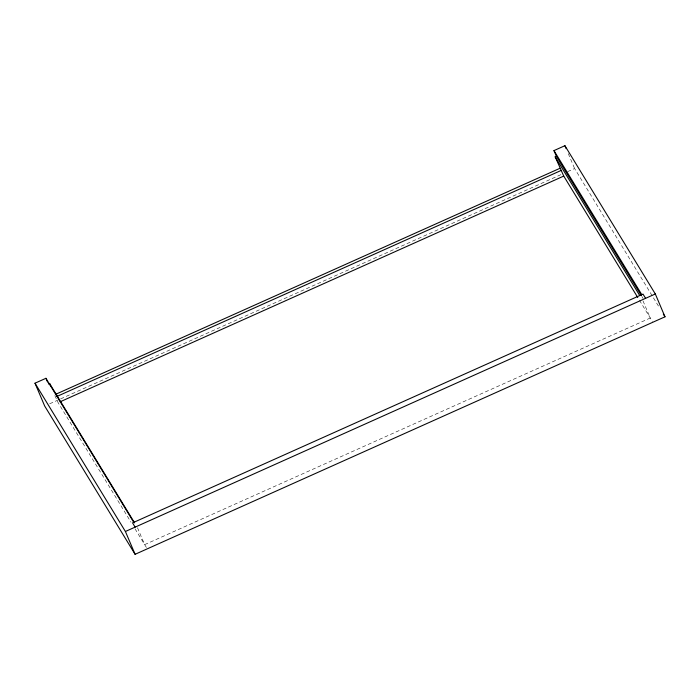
<?xml version="1.0" encoding="UTF-8"?>
<svg xmlns="http://www.w3.org/2000/svg" width="700" height="700" viewBox="0 0 700 700"><rect width="100%" height="100%" fill="white"/><g stroke="black" fill="none" stroke-linecap="round" stroke-linejoin="round"><path stroke-width="0.53" stroke-dasharray="3.5 2.62" d="M49.683 403.795L59.658 399.315M60.655 398.869L561.628 174.335M567.613 171.649L574.595 168.516L658.744 306.539M641.952 296.634L643.081 298.489M639.45 300.274L652.33 321.405M54.854 395.579L58.135 402.692L131.023 522.253M135.004 528.78L146.729 548.012M643.003 300.895L650.265 318.019L144.664 544.626L137.401 527.511M568.278 153.633L574.595 168.516"/><path stroke-width="1.05" d="M641.384 295.706L556.395 156.301L553.971 150.596L564.909 145.696L655.314 293.974L665 316.803L135.091 554.304L44.686 406.026L35 383.197L45.938 378.297L133.761 522.349M48.361 384.002L49.578 383.46L134.566 522.865M637.744 297.474L563.736 176.085L555.179 156.844L556.395 156.301M55.422 394.424L560.026 168.263M56.709 396.541L561.312 170.371M60.13 401.8L563.736 176.085M35 383.197L125.405 531.484L655.314 293.974M663.294 314.002L665 316.803M645.584 298.331L643.011 294.096L132.545 522.891L135.126 527.126M553.971 150.596L641.795 294.648M555.179 156.844L639.599 295.321M564.909 145.696L566.169 148.671M125.405 531.484L135.091 554.304M49.578 383.46L50.785 386.312M45.938 378.297L47.556 382.104"/></g></svg>
